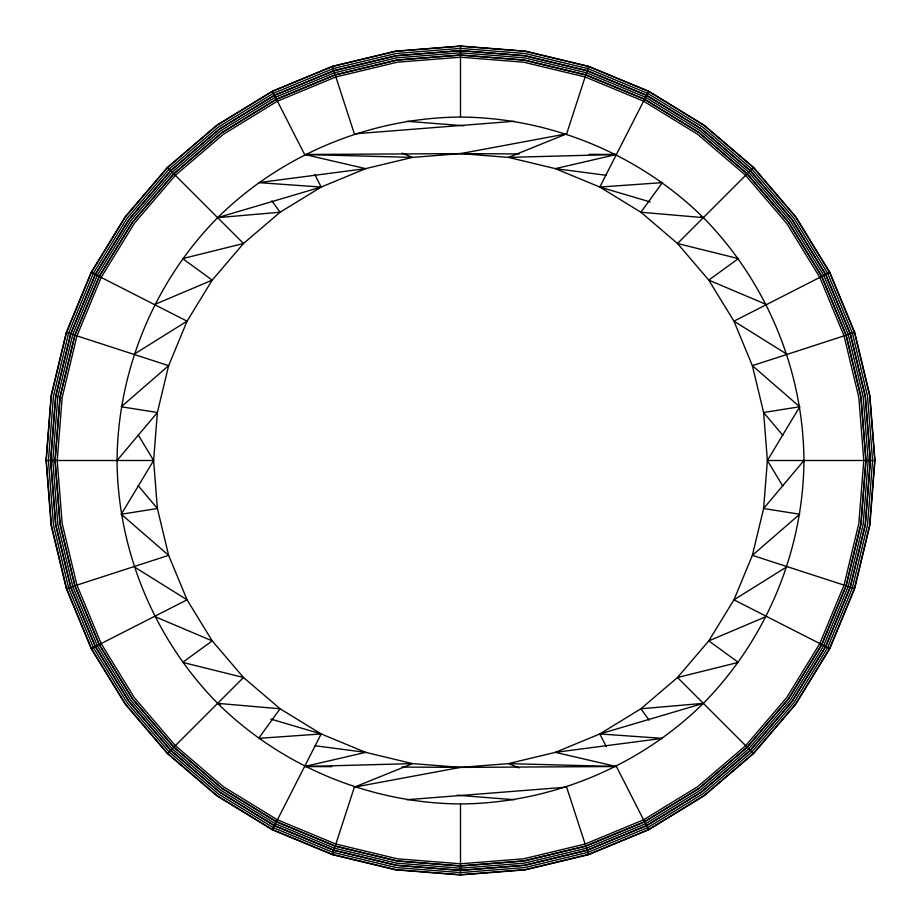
<?xml version="1.0" encoding="UTF-8"?>
<svg xmlns="http://www.w3.org/2000/svg" width="921" height="921" viewBox="0 0 921 921"><rect width="100%" height="100%" fill="white"/><g stroke="black" fill="none" stroke-linecap="round" stroke-linejoin="round"><path stroke-width="1.38" d="M117.048 460.5C117.704 370.311 154.325 281.872 217.644 217.644C281.872 154.325 370.311 117.704 460.5 117.048C550.689 117.704 639.128 154.325 703.356 217.644C766.675 281.872 803.296 370.311 803.952 460.5C803.296 550.689 766.675 639.128 703.356 703.356C639.128 766.675 550.689 803.296 460.5 803.952C370.311 803.296 281.872 766.675 217.644 703.356C154.325 639.128 117.704 550.689 117.048 460.5L157.387 412.493L168.635 365.66L187.055 321.176L212.221 280.111L243.501 243.501L280.111 212.221L321.176 187.055L365.66 168.635L412.493 157.387L460.5 153.611L519.156 153.934M66.485 588.519L168.635 555.34L121.273 514.229L153.611 460.5L157.387 412.493L121.273 406.771L168.635 365.66L66.485 332.481L51.311 395.685L46.211 460.5L153.611 460.5L157.387 508.507L168.635 555.34L187.055 599.824L212.221 640.889L243.501 677.499L280.111 708.779L321.176 733.945L365.66 752.365L412.493 763.613L460.5 767.389L616.425 766.525L648.58 829.637L588.496 854.435L525.292 869.608L460.5 874.708L395.708 869.608L332.504 854.435L272.455 829.568L217.034 795.606L167.61 753.39L125.394 703.966L91.432 648.545L66.565 588.496L51.392 525.292L46.292 460.5M66.485 332.481L91.363 272.42L125.325 216.988L167.553 167.553L216.896 125.198L272.34 91.225L332.423 66.335L395.662 51.15L460.5 46.05L525.338 51.15L588.577 66.335L648.66 91.225L704.105 125.198L753.562 167.438L795.802 216.896L829.775 272.34L854.665 332.423L869.85 395.662L874.95 460.5L869.85 525.338L854.665 588.577L829.775 648.66L795.802 704.105L753.562 753.562L704.105 795.802L648.66 829.775L588.577 854.665L525.338 869.85L460.5 874.95L395.662 869.85L332.423 854.665L272.34 829.775L216.896 795.802L167.438 753.562L125.198 704.105L91.225 648.66L66.335 588.577L51.15 525.338L46.05 460.5L51.15 395.662L66.335 332.423L91.225 272.34L125.198 216.896L167.438 167.438L216.988 125.325L272.42 91.363L304.575 154.475L460.5 153.611L508.507 157.387L555.34 168.635L599.824 187.055L640.889 212.221L677.499 243.501L708.779 280.111L733.945 321.176L752.365 365.66L763.613 412.493L767.389 460.5L763.613 508.507L752.365 555.34L733.945 599.824L708.779 640.889L677.499 677.499L640.889 708.779L599.824 733.945L555.34 752.365L508.507 763.613L460.5 767.389L401.844 767.066M874.708 460.5L869.608 525.292L854.435 588.496L829.568 648.545L795.606 703.966L753.39 753.39L703.966 795.606L648.545 829.568M332.481 854.515L354.366 787.144L412.493 763.613L304.575 766.525L365.66 752.365L314.959 745.734M606.041 175.266L555.34 168.635L616.425 154.475L508.507 157.387L566.634 133.856L588.519 66.485L525.315 51.311L460.5 46.211L395.685 51.311L332.481 66.485L272.42 91.363M272.42 829.637L321.176 733.945L270.774 719.048M650.226 201.952L599.824 187.055L648.58 91.363L704.012 125.325L753.447 167.553L795.675 216.988L829.637 272.42L854.515 332.481L869.689 395.685L874.789 460.5L767.389 460.5L782.827 486.138M767.389 460.5L799.727 406.771L752.365 365.66L854.515 332.481M261.437 738.734L258.617 738.366L280.111 708.779L217.644 703.356L220.361 704.162M659.563 182.266L662.383 182.634L640.889 212.221L703.356 217.644L700.639 216.838M803.952 460.5L763.613 508.507L799.727 514.229L752.365 555.34L854.515 588.519M167.553 753.447L243.501 677.499L182.634 662.383L212.221 640.889L154.475 616.425M753.447 167.553L677.499 243.501L738.366 258.617L708.779 280.111L766.525 304.575M133.856 354.366L187.055 321.176L91.363 272.42M787.144 566.634L733.945 599.824L829.637 648.58M91.363 648.58L187.055 599.824L133.856 566.634M829.637 272.42L733.945 321.176L787.144 354.366M154.475 304.575L212.221 280.111L182.634 258.617L243.501 243.501L167.553 167.553M766.525 616.425L708.779 640.889L738.366 662.383L677.499 677.499L753.447 753.447M314.786 174.53L321.176 187.055L217.644 217.644L280.111 212.221L271.845 200.847M606.214 746.471L599.824 733.945L703.356 703.356L640.889 708.779L649.155 720.153M460.5 153.611L566.634 133.856M354.366 787.144L460.5 767.389M121.273 514.229L157.387 508.507L138.138 485.597M799.727 406.771L763.613 412.493L782.862 435.403M514.229 121.273L354.366 133.856L332.481 66.485M406.771 799.727L566.634 787.144L588.519 854.515M599.824 187.055L662.383 182.634M258.617 738.366L321.176 733.945M589.244 154.325L616.425 154.475M304.575 766.525L331.756 766.675M307.418 154.555L412.493 157.387L401.924 153.105M613.582 766.445L508.507 763.613L519.076 767.895M321.176 187.055L258.617 182.634L365.66 168.635L304.575 154.475M599.824 733.945L662.383 738.366L555.34 752.365L616.425 766.525M406.771 121.273L463.862 125.763M457.138 795.237L514.229 799.727M588.519 66.485L648.58 91.363M138.173 434.862L153.611 460.5M460.5 46.211L460.5 117.048M460.5 803.952L460.5 874.789M53.487 396.03L48.41 460.5L53.487 524.97L68.58 587.84L93.32 647.59L127.11 702.723L169.107 751.893L218.277 793.89L273.41 827.68L333.16 852.42L396.03 867.513L460.5 872.59L524.97 867.513L587.84 852.42L647.59 827.68L702.723 793.89L751.893 751.893L793.89 702.723L827.68 647.59L852.42 587.84L867.513 524.97L872.59 460.5L867.513 396.03L852.42 333.16L827.68 273.41L793.89 218.277L751.893 169.107L702.723 127.11L647.59 93.32L587.84 68.58L524.97 53.487L460.5 48.41L396.03 53.487L333.16 68.58L273.41 93.32L218.277 127.11L169.107 169.107L127.11 218.277L93.32 273.41L68.58 333.16L53.487 396.03M55.651 396.375L50.609 460.5L55.651 524.625L70.675 587.161L95.289 646.588L128.894 701.422L170.661 750.339L219.578 792.106L274.412 825.711L333.839 850.325L396.375 865.349L460.5 870.391L524.625 865.349L587.161 850.325L646.588 825.711L701.422 792.106L750.339 750.339L792.106 701.422L825.711 646.588L850.325 587.161L865.349 524.625L870.391 460.5L865.349 396.375L850.325 333.839L825.711 274.412L792.106 219.578L750.339 170.661L701.422 128.894L646.588 95.289L587.161 70.675L524.625 55.651L460.5 50.609L396.375 55.651L333.839 70.675L274.412 95.289L219.578 128.894L170.661 170.661L128.894 219.578L95.289 274.412L70.675 333.839L55.651 396.375M55.744 396.387L50.69 460.5L55.744 524.613L70.756 587.138L95.358 646.554L128.963 701.376L170.719 750.281L219.624 792.037L274.446 825.642L333.863 850.244L396.387 865.256L460.5 870.31L524.613 865.256L587.138 850.244L646.554 825.642L701.376 792.037L750.281 750.281L792.037 701.376L825.642 646.554L850.244 587.138L865.256 524.613L870.31 460.5L865.256 396.387L850.244 333.863L825.642 274.446L792.037 219.624L750.281 170.719L701.376 128.963L646.554 95.358L587.138 70.756L524.613 55.744L460.5 50.69L396.387 55.744L333.863 70.756L274.446 95.358L219.624 128.963L170.719 170.719L128.963 219.624L95.358 274.446L70.756 333.863L55.744 396.387M57.827 396.721L52.808 460.5L57.827 524.279L72.771 586.481L97.246 645.586L130.678 700.133L172.215 748.785L220.867 790.322L275.414 823.754L334.519 848.229L396.721 863.173L460.5 868.192L524.279 863.173L586.481 848.229L645.586 823.754L700.133 790.322L748.785 748.785L790.322 700.133L823.754 645.586L848.229 586.481L863.173 524.279L868.192 460.5L863.173 396.721L848.229 334.519L823.754 275.414L790.322 220.867L748.785 172.215L700.133 130.678L645.586 97.246L586.481 72.771L524.279 57.827L460.5 52.808L396.721 57.827L334.519 72.771L275.414 97.246L220.867 130.678L172.215 172.215L130.678 220.867L97.246 275.414L72.771 334.519L57.827 396.721M60.003 397.066L55.018 460.5L60.003 523.934L74.854 585.802L99.215 644.585L132.451 698.843L173.781 747.219L222.157 788.549L276.415 821.785L335.198 846.146L397.066 860.997L460.5 865.982L523.934 860.997L585.802 846.146L644.585 821.785L698.843 788.549L747.219 747.219L788.549 698.843L821.785 644.585L846.146 585.802L860.997 523.934L865.982 460.5L860.997 397.066L846.146 335.198L821.785 276.415L788.549 222.157L747.219 173.781L698.843 132.451L644.585 99.215L585.802 74.854L523.934 60.003L460.5 55.018L397.066 60.003L335.198 74.854L276.415 99.215L222.157 132.451L173.781 173.781L132.451 222.157L99.215 276.415L74.854 335.198L60.003 397.066M60.084 397.078L55.099 460.5L60.084 523.922L74.935 585.779L99.284 644.55L132.52 698.786L173.839 747.161L222.214 788.48L276.45 821.716L335.221 846.065L397.078 860.916L460.5 865.901L523.922 860.916L585.779 846.065L644.55 821.716L698.786 788.48L747.161 747.161L788.48 698.786L821.716 644.55L846.065 585.779L860.916 523.922L865.901 460.5L860.916 397.078L846.065 335.221L821.716 276.45L788.48 222.214L747.161 173.839L698.786 132.52L644.55 99.284L585.779 74.935L523.922 60.084L460.5 55.099L397.078 60.084L335.221 74.935L276.45 99.284L222.214 132.52L173.839 173.839L132.52 222.214L99.284 276.45L74.935 335.221L60.084 397.078M62.179 397.412L57.217 460.5L62.179 523.589L76.95 585.123L101.172 643.583L134.236 697.542L175.335 745.665L223.458 786.764L277.417 819.828L335.877 844.05L397.412 858.821L460.5 863.783L523.589 858.821L585.123 844.05L643.583 819.828L697.542 786.764L745.665 745.665L786.764 697.542L819.828 643.583L844.05 585.123L858.821 523.589L863.783 460.5L858.821 397.412L844.05 335.877L819.828 277.417L786.764 223.458L745.665 175.335L697.542 134.236L643.583 101.172L585.123 76.95L523.589 62.179L460.5 57.217L397.412 62.179L335.877 76.95L277.417 101.172L223.458 134.236L175.335 175.335L134.236 223.458L101.172 277.417L76.95 335.877L62.179 397.412"/></g></svg>
